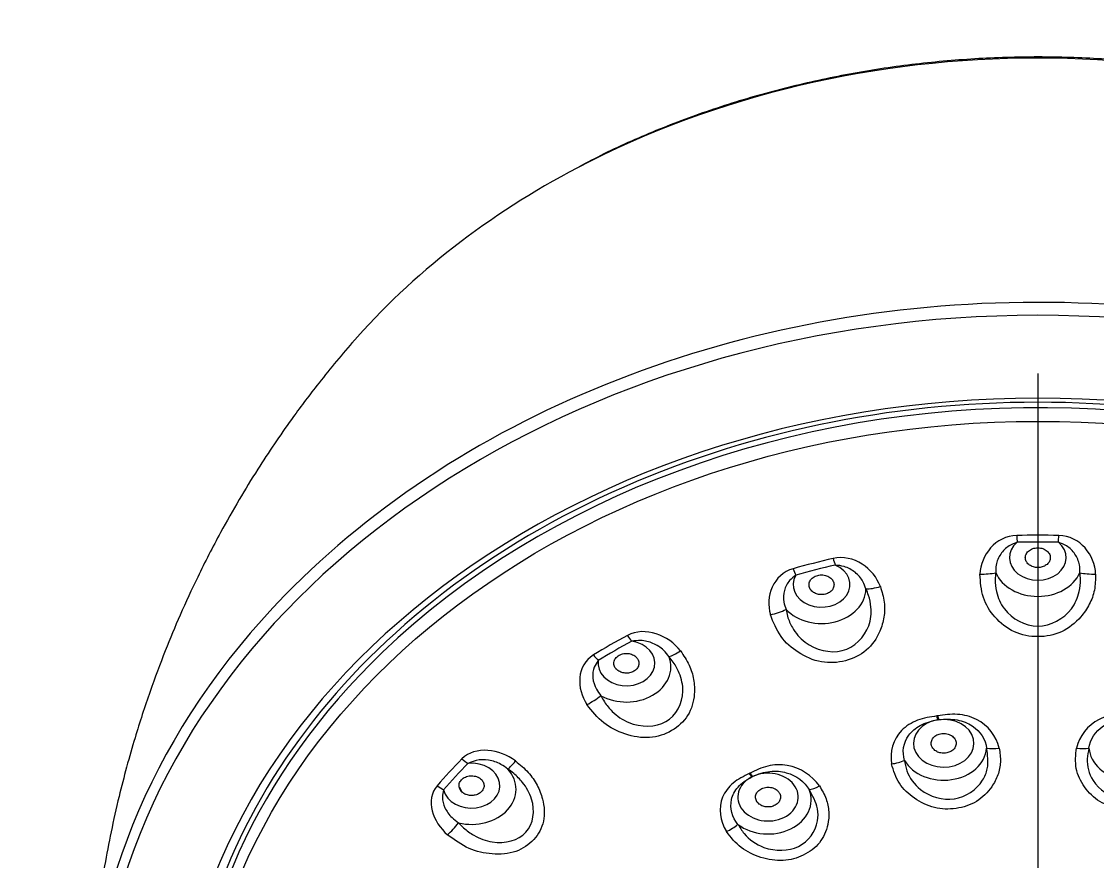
# Model space of a CAD drawing. Extents: x 0 to 1354, y 0 to 992.
# Drawn here: x 417.77 to 460.81, y 681.06 to 714.66 of the extents above; entities that cross this region are included whole.
import ezdxf

# ---------------------------------------------------------------- set-up
doc = ezdxf.new("R2010")
doc.units = 0
doc.header["$LTSCALE"] = 10
doc.header["$MEASUREMENT"] = 0
doc.linetypes.add('CENTER2', pattern=[28.575, 19.05, -3.175, 3.175, -3.175])
doc.layers.add('1', color=7, linetype='CONTINUOUS')
doc.layers.add('Cneter', color=1, linetype='CENTER2', lineweight=13)

msp = doc.modelspace()

# ---------------------------------------------------------------- linework, layer by layer
at = {"layer": '1', "color": 7, "linetype": 'Continuous', "lineweight": -3}
msp.add_line((435.413, 683.793), (435.305, 684.029), dxfattribs=at)
for centre, major_axis, ratio, start_param, end_param in [((458.424, 686.885), (33.305, 0), 0.790155, 0.985535, 2.156816), ((458.424, 686.885), (33.305, 0), 0.790155, 2.156816, 2.539311), ((458.424, 673.406), (-37.999, 0), 0.790155, 3.799488, 5.627397), ((458.424, 673.124), (37.699, 0), 0.790155, 5.156583, 10.55138), ((458.424, 672.315), (-34.52, 0), 0.790155, 3.141593, 6.283185), ((458.424, 672.48), (34.11, 0), 0.790155, 0, 3.141593), ((458.424, 672.394), (-33.944, 0), 0.790155, 3.806432, 5.595275), ((458.424, 693.217), (1.136, 0), 0.790155, 2.388638, 7.03614), ((458.424, 671.123), (-29.098, 0), 0.790155, 4.683592, 4.741186), ((457.596, 694.444), (0.023, -1), 0.017648, 5.058034, 5.371923), ((458.424, 671.093), (28.789, 0), 0.790155, 1.541999, 1.599594), ((459.253, 694.444), (0.023, 1), 0.017648, 4.052855, 4.366744), ((458.424, 671.123), (-29.098, 0), 0.790155, 4.997751, 5.055346), ((450.32, 693.534), (-0.226, 0.974), 0.172536, 1.896758, 2.210646), ((449.772, 692.135), (1.136, 0), 0.790155, 2.702797, 7.350299), ((448.744, 693.129), (0.272, -0.962), 0.206104, 5.029409, 5.343298), ((458.424, 671.093), (28.789, 0), 0.790155, 1.856158, 1.913753), ((456.136, 692.919), (-0.999, 0.039), 0.356197, 1.560092, 2.238121), ((458.424, 693.074), (-1.779, 0), 0.790155, 0.332697, 2.808896), ((460.713, 692.919), (-0.999, -0.039), 0.356197, 0.903472, 1.581501), ((458.424, 673.406), (-37.999, 0), 0.790155, 5.627397, 6.920378), ((449.772, 691.991), (-1.779, 0), 0.790155, 0.646856, 3.123055), ((452.193, 692.425), (-0.937, -0.348), 0.320636, 0.703306, 1.381335), ((447.84, 691.307), (-0.961, -0.277), 0.334397, 1.356903, 2.034932), ((458.424, 671.123), (-29.098, 0), 0.790155, 5.31191, 5.369505), ((442.181, 690.486), (-0.475, 0.88), 0.345831, 1.826509, 2.140397), ((441.967, 688.992), (1.136, 0), 0.790155, 3.016957, 7.664458), ((458.424, 671.093), (28.789, 0), 0.790155, 2.170317, 2.227912), ((458.424, 672.394), (-33.944, 0), 0.790155, 5.595275, 6.283185), ((440.839, 689.716), (0.521, -0.854), 0.374386, 4.949259, 5.263148), ((441.967, 688.849), (-1.779, 0), 0.790155, 0.961015, 3.437215), ((444.283, 689.876), (-0.794, -0.608), 0.231194, 0.528428, 1.206457), ((440.58, 687.75), (-0.834, -0.551), 0.257371, 1.174339, 1.852368), ((454.658, 685.791), (1.209, 0), 0.790155, 1.770981, 8.023396), ((458.424, 669.882), (21.895, 0), 0.790155, 1.754739, 1.756453), ((454.417, 687.217), (-0.117, 0.791), 0.113137, 1.98774, 2.222155), ((458.424, 669.868), (21.709, 0), 0.790155, 1.754739, 1.756453), ((454.454, 687.222), (0.116, -0.791), 0.112105, 5.129487, 5.363902), ((454.658, 685.676), (-1.723, 0), 0.790155, 0.428993, 3.082198), ((456.891, 685.947), (-0.781, -0.174), 0.417986, 0.764301, 1.461164), ((459.958, 685.947), (-0.781, 0.174), 0.417986, 1.680428, 2.377291), ((462.191, 685.676), (-1.723, 0), 0.790155, 0.059394, 2.712599), ((458.424, 671.123), (-29.098, 0), 0.790155, 5.626069, 5.683664), ((435.772, 684.097), (1.136, 0), 0.790155, 3.331116, 7.978618), ((458.424, 671.093), (28.789, 0), 0.790155, 2.484477, 2.542072), ((435.631, 685.601), (-0.716, 0.699), 0.485274, 1.699387, 2.013276), ((437.757, 685.519), (-0.602, -0.799), 0.096628, 0.391372, 1.069401), ((452.623, 685.316), (-0.787, -0.142), 0.42214, 1.431635, 2.128498), ((435.772, 683.954), (-1.779, 0), 0.790155, 1.275174, 3.751374), ((447.633, 683.64), (1.209, 0), 0.790155, 2.140581, 8.392995), ((458.424, 669.882), (21.895, 0), 0.790155, 2.124338, 2.126052), ((446.981, 684.935), (-0.352, 0.718), 0.3231, 1.919159, 2.153574), ((447.012, 684.95), (0.351, -0.719), 0.322207, 5.061239, 5.295654), ((458.424, 669.868), (21.709, 0), 0.790155, 2.124338, 2.126052), ((434.656, 684.541), (0.756, -0.654), 0.50602, 4.811058, 5.124946), ((447.633, 683.525), (-1.723, 0), 0.790155, 0.798592, 3.451798), ((449.763, 684.441), (-0.662, -0.45), 0.33463, 0.540665, 1.237528), ((435.067, 682.593), (-0.651, -0.759), 0.132657, 1.027548, 1.705577), ((446.072, 682.635), (-0.678, -0.425), 0.346531, 1.203606, 1.90047)]:
    msp.add_ellipse(centre, major_axis=major_axis, ratio=ratio, start_param=start_param, end_param=end_param, dxfattribs=at)
msp.add_ellipse((458.424, 672.102), major_axis=(33.622, 0), ratio=0.790155, dxfattribs=at)
for points, knots in [([(476.757, 708.864), (476.174, 709.175), (474.862, 709.827), (472.734, 710.706), (470.398, 711.504), (467.992, 712.157), (465.532, 712.662), (463.03, 713.017), (460.502, 713.22), (457.962, 713.269), (455.425, 713.164), (452.904, 712.906), (450.415, 712.495), (447.971, 711.935), (445.586, 711.23), (443.279, 710.376), (441.44, 709.576), (440.403, 709.027), (440.078, 708.846)], [0, 0, 0, 0, 0.053995, 0.119334, 0.18469, 0.250058, 0.315434, 0.380815, 0.446199, 0.511588, 0.576982, 0.642381, 0.707786, 0.773197, 0.838615, 0.904038, 0.969462, 1, 1, 1, 1]), ([(431.002, 701.819), (430.516, 701.262), (429.686, 700.256), (428.662, 698.891), (427.875, 697.763), (427.175, 696.696), (426.454, 695.519), (425.644, 694.088), (424.853, 692.547), (424.124, 690.965), (423.487, 689.435), (422.879, 687.804), (422.248, 685.869), (421.736, 683.985), (421.35, 682.27), (421.058, 680.746), (420.77, 678.877), (420.513, 676.431), (420.434, 674.587), (420.426, 673.56)], [0, 0, 0, 0, 0.073159, 0.128421, 0.166706, 0.205894, 0.252033, 0.300947, 0.366045, 0.420507, 0.470557, 0.527281, 0.590481, 0.669456, 0.716247, 0.761084, 0.820335, 0.900163, 1, 1, 1, 1]), ([(457.596, 693.831), (457.486, 693.789), (457.222, 693.688), (456.91, 693.371), (456.743, 692.98), (456.743, 692.719), (456.743, 692.615)], [0, 0, 0, 0, 0.208279, 0.500324, 0.801781, 1, 1, 1, 1]), ([(460.106, 692.615), (460.106, 692.72), (460.106, 692.981), (459.938, 693.371), (459.627, 693.688), (459.364, 693.789), (459.253, 693.831)], [0, 0, 0, 0, 0.200427, 0.49953, 0.790892, 1, 1, 1, 1]), ([(458.924, 693.218), (458.924, 693.224), (458.924, 693.238), (458.921, 693.265), (458.912, 693.313), (458.885, 693.379), (458.833, 693.45), (458.74, 693.533), (458.586, 693.604), (458.372, 693.622), (458.199, 693.578), (458.084, 693.511), (458.014, 693.448), (457.963, 693.376), (457.937, 693.311), (457.928, 693.265), (457.925, 693.239), (457.924, 693.223), (457.925, 693.21), (457.925, 693.197), (457.927, 693.174), (457.94, 693.104), (457.982, 693.023), (458.058, 692.946), (458.149, 692.882), (458.286, 692.829), (458.469, 692.815), (458.65, 692.854), (458.801, 692.944), (458.885, 693.05), (458.918, 693.141), (458.924, 693.19), (458.924, 693.214), (458.924, 693.218)], [0, 0, 0, 0, 0.007812, 0.015625, 0.03125, 0.0625, 0.09375, 0.125, 0.1875, 0.25, 0.3125, 0.34375, 0.375, 0.40625, 0.4375, 0.453125, 0.460938, 0.46875, 0.472656, 0.476562, 0.484375, 0.5, 0.5625, 0.59375, 0.625, 0.6875, 0.75, 0.8125, 0.875, 0.9375, 0.96875, 0.996094, 1, 1, 1, 1]), ([(451.551, 691.965), (451.515, 692.065), (451.428, 692.316), (451.136, 692.648), (450.73, 692.876), (450.441, 692.907), (450.32, 692.921)], [0, 0, 0, 0, 0.200427, 0.49953, 0.790892, 1, 1, 1, 1]), ([(460.738, 692.563), (460.732, 692.348), (460.722, 691.931), (460.508, 691.341), (460.096, 690.741), (459.42, 690.187), (458.43, 689.995), (457.435, 690.183), (456.679, 690.801), (456.165, 691.623), (456.13, 692.244), (456.111, 692.563)], [0, 0, 0, 0, 0.087456, 0.169153, 0.25014, 0.377375, 0.499739, 0.622279, 0.749894, 0.871256, 1, 1, 1, 1]), ([(456.743, 692.615), (456.733, 692.523), (456.704, 692.271), (456.766, 691.766), (457.119, 690.923), (457.916, 690.478), (458.935, 690.478), (459.731, 690.925), (460.084, 691.768), (460.145, 692.272), (460.116, 692.524), (460.106, 692.615)], [0, 0, 0, 0, 0.046355, 0.127416, 0.254336, 0.50001, 0.500136, 0.746142, 0.872777, 0.954138, 1, 1, 1, 1]), ([(448.744, 692.516), (448.655, 692.449), (448.442, 692.289), (448.256, 691.909), (448.23, 691.493), (448.318, 691.243), (448.353, 691.144)], [0, 0, 0, 0, 0.208279, 0.500324, 0.801781, 1, 1, 1, 1]), ([(450.247, 692.257), (450.245, 692.263), (450.239, 692.276), (450.226, 692.302), (450.198, 692.344), (450.147, 692.4), (450.069, 692.456), (449.949, 692.511), (449.775, 692.541), (449.564, 692.507), (449.416, 692.422), (449.334, 692.33), (449.291, 692.254), (449.271, 692.173), (449.271, 692.105), (449.281, 692.059), (449.289, 692.033), (449.294, 692.018), (449.3, 692.005), (449.305, 691.993), (449.316, 691.972), (449.355, 691.909), (449.427, 691.841), (449.529, 691.787), (449.641, 691.748), (449.793, 691.732), (449.972, 691.763), (450.128, 691.844), (450.237, 691.966), (450.275, 692.087), (450.271, 692.182), (450.258, 692.23), (450.249, 692.254), (450.247, 692.257)], [0, 0, 0, 0, 0.007812, 0.015625, 0.03125, 0.0625, 0.09375, 0.125, 0.1875, 0.25, 0.3125, 0.34375, 0.375, 0.40625, 0.4375, 0.453125, 0.460938, 0.46875, 0.472656, 0.476562, 0.484375, 0.5, 0.5625, 0.59375, 0.625, 0.6875, 0.75, 0.8125, 0.875, 0.9375, 0.96875, 0.996094, 1, 1, 1, 1]), ([(452.126, 692.064), (452.189, 691.856), (452.311, 691.454), (452.294, 690.835), (452.094, 690.158), (451.626, 689.46), (450.745, 689.035), (449.74, 688.972), (448.825, 689.381), (448.075, 690.045), (447.845, 690.632), (447.726, 690.935)], [0, 0, 0, 0, 0.087456, 0.169153, 0.25014, 0.377375, 0.499739, 0.622279, 0.749894, 0.871256, 1, 1, 1, 1]), ([(448.353, 691.144), (448.37, 691.053), (448.419, 690.803), (448.63, 690.332), (449.224, 689.609), (450.12, 689.375), (451.089, 689.624), (451.708, 690.248), (451.785, 691.145), (451.69, 691.645), (451.588, 691.88), (451.551, 691.965)], [0, 0, 0, 0, 0.046355, 0.127416, 0.254336, 0.50001, 0.500136, 0.746142, 0.872777, 0.954138, 1, 1, 1, 1]), ([(443.668, 689.258), (443.601, 689.346), (443.435, 689.564), (443.047, 689.812), (442.585, 689.93), (442.3, 689.89), (442.181, 689.874)], [0, 0, 0, 0, 0.200427, 0.49953, 0.790892, 1, 1, 1, 1]), ([(444.131, 689.487), (444.257, 689.303), (444.499, 688.946), (444.681, 688.348), (444.711, 687.649), (444.498, 686.867), (443.813, 686.245), (442.895, 685.942), (441.91, 686.113), (440.998, 686.569), (440.596, 687.077), (440.388, 687.339)], [0, 0, 0, 0, 0.087456, 0.169153, 0.25014, 0.377375, 0.499739, 0.622279, 0.749894, 0.871256, 1, 1, 1, 1]), ([(440.839, 689.104), (440.78, 689.018), (440.639, 688.814), (440.597, 688.405), (440.715, 688.001), (440.882, 687.783), (440.948, 687.696)], [0, 0, 0, 0, 0.208279, 0.500324, 0.801781, 1, 1, 1, 1]), ([(440.948, 687.696), (440.992, 687.613), (441.112, 687.384), (441.454, 686.983), (442.23, 686.43), (443.137, 686.422), (443.961, 686.896), (444.342, 687.645), (444.137, 688.526), (443.895, 688.983), (443.728, 689.185), (443.668, 689.258)], [0, 0, 0, 0, 0.046355, 0.127416, 0.254336, 0.50001, 0.500136, 0.746142, 0.872777, 0.954138, 1, 1, 1, 1]), ([(442.371, 689.224), (442.366, 689.23), (442.355, 689.241), (442.333, 689.262), (442.29, 689.296), (442.219, 689.336), (442.124, 689.37), (441.987, 689.393), (441.81, 689.38), (441.623, 689.295), (441.516, 689.179), (441.473, 689.071), (441.463, 688.988), (441.475, 688.906), (441.502, 688.841), (441.529, 688.8), (441.546, 688.778), (441.558, 688.764), (441.568, 688.754), (441.578, 688.743), (441.596, 688.726), (441.658, 688.675), (441.753, 688.629), (441.872, 688.602), (441.993, 688.592), (442.144, 688.614), (442.302, 688.687), (442.419, 688.803), (442.475, 688.945), (442.464, 689.07), (442.422, 689.159), (442.391, 689.202), (442.373, 689.222), (442.371, 689.224)], [0, 0, 0, 0, 0.007812, 0.015625, 0.03125, 0.0625, 0.09375, 0.125, 0.1875, 0.25, 0.3125, 0.34375, 0.375, 0.40625, 0.4375, 0.453125, 0.460938, 0.46875, 0.472656, 0.476562, 0.484375, 0.5, 0.5625, 0.59375, 0.625, 0.6875, 0.75, 0.8125, 0.875, 0.9375, 0.96875, 0.996094, 1, 1, 1, 1]), ([(456.878, 685.603), (456.773, 686.075), (456.439, 686.509), (455.738, 686.864), (455.475, 686.932), (454.942, 686.965), (454.681, 686.928), (454.42, 686.89)], [0, 0, 0, 0, 0.5, 0.5, 0.75, 0.75, 1, 1, 1, 1]), ([(462.429, 686.89), (462.171, 686.928), (461.904, 686.965), (461.372, 686.932), (461.109, 686.863), (460.412, 686.51), (460.076, 686.074), (459.971, 685.603)], [0, 0, 0, 0, 0.25, 0.25, 0.5, 0.5, 1, 1, 1, 1]), ([(454.383, 686.884), (454.125, 686.846), (453.86, 686.805), (453.371, 686.621), (453.15, 686.481), (452.633, 685.948), (452.488, 685.441), (452.573, 684.967)], [0, 0, 0, 0, 0.25, 0.25, 0.5, 0.5, 1, 1, 1, 1]), ([(453.091, 685.11), (452.993, 685.44), (453.043, 685.812), (453.376, 686.266), (453.53, 686.402), (453.919, 686.613), (454.158, 686.687), (454.417, 686.727)], [0, 0, 0, 0, 0.5, 0.5, 0.75, 0.75, 1, 1, 1, 1]), ([(454.454, 686.732), (454.717, 686.769), (454.968, 686.768), (455.425, 686.683), (455.627, 686.6), (456.134, 686.268), (456.334, 685.934), (456.378, 685.595)], [0, 0, 0, 0, 0.25, 0.25, 0.5, 0.5, 1, 1, 1, 1]), ([(460.471, 685.595), (460.515, 685.933), (460.717, 686.268), (461.22, 686.599), (461.422, 686.682), (461.879, 686.768), (462.135, 686.769), (462.395, 686.732)], [0, 0, 0, 0, 0.5, 0.5, 0.75, 0.75, 1, 1, 1, 1]), ([(455.149, 685.865), (455.146, 685.878), (455.138, 685.903), (455.115, 685.953), (455.075, 686.013), (455.009, 686.075), (454.902, 686.142), (454.74, 686.192), (454.53, 686.184), (454.371, 686.122), (454.272, 686.046), (454.214, 685.978), (454.175, 685.903), (454.156, 685.824), (454.157, 685.764), (454.164, 685.726), (454.17, 685.7), (454.194, 685.632), (454.265, 685.531), (454.388, 685.451), (454.503, 685.412), (454.594, 685.396), (454.687, 685.394), (454.811, 685.409), (454.955, 685.461), (455.088, 685.571), (455.148, 685.689), (455.159, 685.776), (455.156, 685.827), (455.152, 685.852), (455.149, 685.865)], [0, 0, 0, 0, 0.015625, 0.03125, 0.0625, 0.09375, 0.125, 0.1875, 0.25, 0.3125, 0.34375, 0.375, 0.40625, 0.4375, 0.46875, 0.476562, 0.484375, 0.5, 0.5625, 0.625, 0.65625, 0.6875, 0.71875, 0.75, 0.8125, 0.875, 0.9375, 0.96875, 0.984375, 1, 1, 1, 1]), ([(456.878, 685.603), (456.906, 685.416), (456.96, 685.054), (456.847, 684.519), (456.554, 683.96), (456.016, 683.417), (455.169, 683.138), (454.261, 683.161), (453.466, 683.56), (452.815, 684.166), (452.655, 684.697), (452.573, 684.967)], [0, 0, 0, 0, 0.087607, 0.169371, 0.250856, 0.377447, 0.501128, 0.621802, 0.747777, 0.872041, 1, 1, 1, 1]), ([(453.091, 685.11), (453.116, 684.97), (453.194, 684.531), (453.746, 683.758), (454.625, 683.506), (455.545, 683.643), (456.146, 684.05), (456.478, 684.872), (456.416, 685.318), (456.378, 685.595)], [0, 0, 0, 0, 0.080562, 0.253207, 0.499831, 0.500495, 0.747529, 0.843295, 1, 1, 1, 1]), ([(464.276, 684.967), (464.229, 684.783), (464.138, 684.426), (463.821, 683.955), (463.326, 683.512), (462.606, 683.155), (461.699, 683.135), (460.852, 683.417), (460.261, 684.021), (459.885, 684.778), (459.942, 685.325), (459.971, 685.603)], [0, 0, 0, 0, 0.087607, 0.169371, 0.250856, 0.377447, 0.501128, 0.621802, 0.747777, 0.872041, 1, 1, 1, 1]), ([(460.471, 685.595), (460.442, 685.456), (460.35, 685.019), (460.576, 684.132), (461.309, 683.641), (462.228, 683.506), (462.952, 683.717), (463.579, 684.399), (463.69, 684.837), (463.758, 685.11)], [0, 0, 0, 0, 0.080562, 0.253207, 0.499831, 0.500495, 0.747529, 0.843295, 1, 1, 1, 1]), ([(437.536, 685.084), (437.711, 684.938), (438.05, 684.653), (438.413, 684.123), (438.67, 683.461), (438.733, 682.659), (438.31, 681.899), (437.57, 681.388), (436.611, 681.316), (435.627, 681.535), (435.092, 681.926), (434.816, 682.127)], [0, 0, 0, 0, 0.087456, 0.169153, 0.25014, 0.377375, 0.499739, 0.622279, 0.749894, 0.871256, 1, 1, 1, 1]), ([(437.23, 684.759), (437.138, 684.827), (436.909, 684.996), (436.463, 685.139), (435.991, 685.141), (435.737, 685.033), (435.631, 684.988)], [0, 0, 0, 0, 0.200427, 0.49953, 0.790892, 1, 1, 1, 1]), ([(449.689, 684.084), (449.407, 684.499), (448.929, 684.813), (448.142, 684.949), (447.872, 684.938), (447.368, 684.817), (447.14, 684.709), (446.914, 684.598)], [0, 0, 0, 0, 0.5, 0.5, 0.75, 0.75, 1, 1, 1, 1]), ([(435.254, 682.609), (435.32, 682.54), (435.501, 682.349), (435.938, 682.045), (436.82, 681.7), (437.651, 681.909), (438.249, 682.561), (438.355, 683.371), (437.887, 684.167), (437.522, 684.549), (437.307, 684.703), (437.23, 684.759)], [0, 0, 0, 0, 0.046355, 0.127416, 0.254336, 0.50001, 0.500136, 0.746142, 0.872777, 0.954138, 1, 1, 1, 1]), ([(436.066, 684.417), (436.059, 684.421), (436.045, 684.429), (436.015, 684.443), (435.961, 684.465), (435.878, 684.486), (435.774, 684.495), (435.635, 684.484), (435.472, 684.428), (435.326, 684.302), (435.27, 684.165), (435.272, 684.052), (435.295, 683.971), (435.338, 683.895), (435.389, 683.841), (435.431, 683.808), (435.456, 683.791), (435.473, 683.781), (435.486, 683.773), (435.5, 683.766), (435.524, 683.754), (435.603, 683.721), (435.711, 683.7), (435.835, 683.703), (435.954, 683.724), (436.088, 683.781), (436.21, 683.889), (436.276, 684.028), (436.274, 684.177), (436.214, 684.293), (436.14, 684.368), (436.094, 684.401), (436.069, 684.415), (436.066, 684.417)], [0, 0, 0, 0, 0.007812, 0.015625, 0.03125, 0.0625, 0.09375, 0.125, 0.1875, 0.25, 0.3125, 0.34375, 0.375, 0.40625, 0.4375, 0.453125, 0.460938, 0.46875, 0.472656, 0.476562, 0.484375, 0.5, 0.5625, 0.59375, 0.625, 0.6875, 0.75, 0.8125, 0.875, 0.9375, 0.96875, 0.996094, 1, 1, 1, 1]), ([(446.883, 684.583), (446.659, 684.473), (446.431, 684.359), (446.053, 684.047), (445.904, 683.852), (445.637, 683.204), (445.701, 682.685), (445.966, 682.263)], [0, 0, 0, 0, 0.25, 0.25, 0.5, 0.5, 1, 1, 1, 1]), ([(446.43, 682.55), (446.204, 682.832), (446.096, 683.196), (446.213, 683.717), (446.298, 683.888), (446.569, 684.196), (446.757, 684.333), (446.981, 684.444)], [0, 0, 0, 0, 0.5, 0.5, 0.75, 0.75, 1, 1, 1, 1]), ([(447.012, 684.46), (447.24, 684.569), (447.475, 684.64), (447.937, 684.691), (448.16, 684.671), (448.77, 684.503), (449.093, 684.247), (449.273, 683.941)], [0, 0, 0, 0, 0.25, 0.25, 0.5, 0.5, 1, 1, 1, 1]), ([(434.656, 683.928), (434.633, 683.833), (434.577, 683.603), (434.683, 683.203), (434.934, 682.845), (435.163, 682.676), (435.254, 682.609)], [0, 0, 0, 0, 0.208279, 0.500324, 0.801781, 1, 1, 1, 1]), ([(449.689, 684.084), (449.788, 683.916), (449.981, 683.59), (450.086, 683.054), (450.034, 682.444), (449.751, 681.78), (449.079, 681.277), (448.232, 681.04), (447.342, 681.19), (446.504, 681.576), (446.147, 682.032), (445.966, 682.263)], [0, 0, 0, 0, 0.087607, 0.169371, 0.250856, 0.377447, 0.501128, 0.621802, 0.747777, 0.872041, 1, 1, 1, 1]), ([(446.43, 682.55), (446.506, 682.425), (446.745, 682.033), (447.548, 681.461), (448.455, 681.473), (449.25, 681.863), (449.648, 682.417), (449.64, 683.287), (449.414, 683.691), (449.273, 683.941)], [0, 0, 0, 0, 0.080562, 0.253207, 0.499831, 0.500495, 0.747529, 0.843295, 1, 1, 1, 1]), ([(448.056, 683.85), (448.048, 683.861), (448.029, 683.882), (447.985, 683.923), (447.92, 683.967), (447.83, 684.006), (447.7, 684.038), (447.526, 684.038), (447.333, 683.971), (447.214, 683.868), (447.156, 683.768), (447.133, 683.688), (447.131, 683.607), (447.15, 683.528), (447.178, 683.473), (447.202, 683.439), (447.22, 683.417), (447.273, 683.36), (447.385, 683.286), (447.537, 683.247), (447.661, 683.243), (447.753, 683.254), (447.842, 683.279), (447.95, 683.328), (448.061, 683.418), (448.134, 683.559), (448.136, 683.686), (448.107, 683.77), (448.081, 683.816), (448.065, 683.839), (448.056, 683.85)], [0, 0, 0, 0, 0.015625, 0.03125, 0.0625, 0.09375, 0.125, 0.1875, 0.25, 0.3125, 0.34375, 0.375, 0.40625, 0.4375, 0.46875, 0.476562, 0.484375, 0.5, 0.5625, 0.625, 0.65625, 0.6875, 0.71875, 0.75, 0.8125, 0.875, 0.9375, 0.96875, 0.984375, 1, 1, 1, 1])]:
    msp.add_open_spline(points, degree=3, knots=knots, dxfattribs=at)
for points in [[(457.587, 694.105), (456.727, 694.085), (456.14, 693.31), (456.111, 692.563)], [(460.738, 692.563), (460.709, 693.308), (460.126, 694.085), (459.262, 694.105)], [(452.126, 692.064), (451.863, 692.773), (451.062, 693.377), (450.233, 693.185)], [(448.64, 692.776), (447.83, 692.547), (447.517, 691.659), (447.726, 690.935)], [(444.131, 689.487), (443.66, 690.104), (442.719, 690.49), (442.006, 690.105)], [(440.651, 689.327), (439.97, 688.912), (439.962, 687.984), (440.388, 687.339)], [(437.536, 685.084), (436.901, 685.562), (435.914, 685.707), (435.386, 685.167)], [(434.401, 684.096), (433.916, 683.535), (434.214, 682.643), (434.816, 682.127)]]:
    msp.add_open_spline(points, degree=3, dxfattribs=at)
at = {"layer": 'Cneter', "lineweight": -3, "ltscale": 0.5}
msp.add_open_spline([(458.424, 700.578), (458.424, 651.311)], degree=1, dxfattribs=at)

doc.saveas('drawing.dxf')
